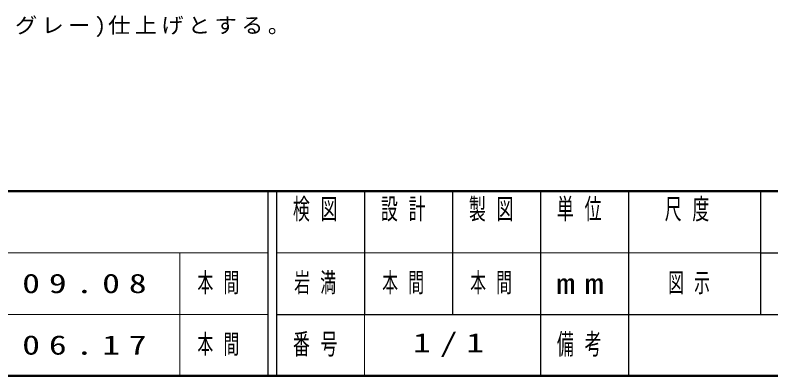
# Model space of a CAD drawing. Units: millimetres on the paper, scale 1:50. Extents: x -365 to 0, y 0 to 257.
# Drawn here: x -267.2 to -181.3, y 0 to 41 of the extents above; entities that cross this region are included whole.
import ezdxf

# ---------------------------------------------------------------- set-up
doc = ezdxf.new("R2010")
doc.units = ezdxf.units.MM
doc.layers.add('LY_1', color=7, linetype='Continuous', lineweight=25)
doc.layers.add('LY_2', color=7, linetype='Continuous', lineweight=13)
doc.layers.add('LY_3', color=7, linetype='Continuous')
doc.styles.add('ＭＳ ゴシック', font='')
doc.styles.get('ＭＳ ゴシック').set_extended_font_data('MS Gothic')

msp = doc.modelspace()

# ---------------------------------------------------------------- linework, layer by layer
at = {"layer": 'LY_2', "lineweight": 50}
for p, q in [((-365, 21), (0, 21)), ((-365, 0), (0, 0))]:
    msp.add_line(p, q, dxfattribs=at)
at = {"layer": 'LY_2', "color": 211, "lineweight": 25}
for p, q in [((-238.5, 21), (-238.5, 0)), ((-237.5, 21), (-237.5, 0)), ((-227.5, 21), (-227.5, 7)), ((-217.5, 21), (-217.5, 7)), ((-207.5, 21), (-207.5, 0)), ((-197.5, 21), (-197.5, 7)), ((-182.5, 21), (-182.5, 7)), ((-182.5, 14), (-70, 14)), ((-237.5, 7), (0, 7))]:
    msp.add_line(p, q, dxfattribs=at)
at = {"layer": 'LY_2'}
for p, q in [((-365, 14), (-238.5, 14)), ((-248.5, 14), (-248.5, 0)), ((-237.5, 14), (-182.5, 14)), ((-365, 7), (-238.5, 7)), ((-227.5, 7), (-227.5, 0))]:
    msp.add_line(p, q, dxfattribs=at)
at = {"layer": 'LY_2', "lineweight": 25}
msp.add_line((-197.5, 7), (-197.5, 0), dxfattribs=at)

# ---------------------------------------------------------------- texts
at = {"layer": 'LY_1', "style": 'ＭＳ ゴシック'}
for s, insert, char_height, attachment_point in [('\\T1.2;\\W1.05;鋼材は、電気亜鉛メッキ処理の上、ポリエステル樹脂粉体塗装(ダークグレー)仕上げとする。', (-362.512, 38.526), 1.76, 7), ('\\T1.64;\\W0.6;本間', (-246.5, 10.5), 2.199, 4), ('\\T1.5;\\W1.35;20.09.08', (-275.5, 10.5), 2.199, 4), ('\\T1.5;\\W1.35;20.06.17', (-275.5, 3.5), 2.199, 4), ('\\T1.64;\\W0.6;本間', (-246.5, 3.5), 2.199, 4)]:
    msp.add_mtext(s, dxfattribs=dict(at, insert=insert, char_height=char_height, attachment_point=attachment_point))
at = {"layer": 'LY_2', "color": 4, "char_height": 2.346, "style": 'ＭＳ ゴシック'}
for s, insert, attachment_point in [('\\T1.64;\\W0.6;検図', (-232.5, 20.167), 2), ('\\T1.64;\\W0.6;設計', (-222.5, 20.167), 2), ('\\T1.64;\\W0.6;製図', (-212.5, 20.167), 2), ('\\T1.64;\\W0.6;単位', (-202.5, 20.167), 2), ('\\T1.64;\\W0.6;尺度', (-190.25, 20.167), 2), ('\\T1.5;\\W1.35;mm', (-202.5, 10.5), 5), ('\\T1.64;\\W0.6;番号', (-232.5, 3.5), 5), ('\\T1.64;\\W0.6;備考', (-202.5, 3.5), 5)]:
    msp.add_mtext(s, dxfattribs=dict(at, insert=insert, attachment_point=attachment_point))
at = {"layer": 'LY_3', "char_height": 2.199, "attachment_point": 4, "style": 'ＭＳ ゴシック'}
for s, insert in [('\\T1.64;\\W0.6;岩満', (-235.5, 10.5)), ('\\T1.64;\\W0.6;本間', (-225.5, 10.5)), ('\\T1.64;\\W0.6;本間', (-215.5, 10.5)), ('\\T1.64;\\W0.6;図示', (-193, 10.5)), ('\\T1.5;\\W1.35;1/1', (-222, 3.5))]:
    msp.add_mtext(s, dxfattribs=dict(at, insert=insert))

doc.saveas('drawing.dxf')
